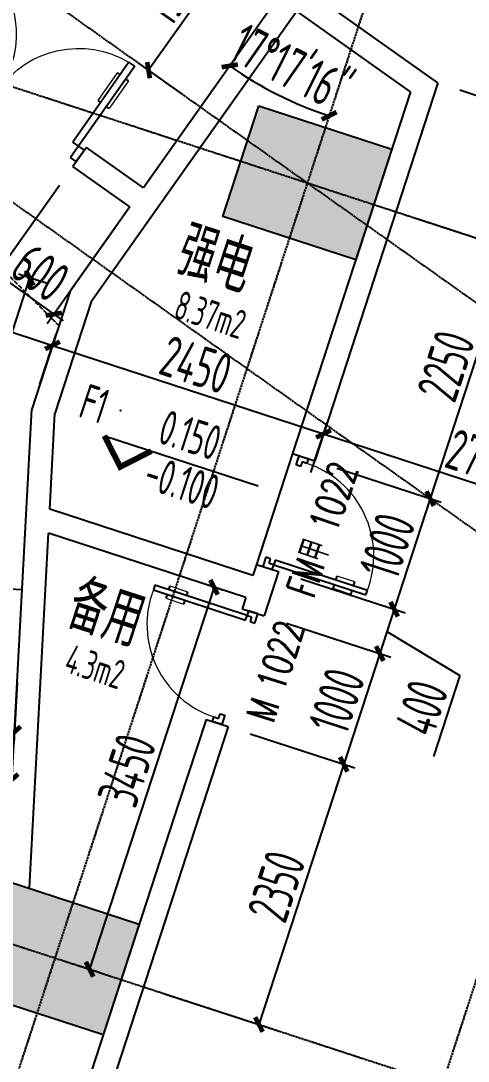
# Model space of a CAD drawing. Header units: millimetres. Extents: x 11639278 to 23698211, y -13072636 to -5537337.
# Drawn here: x 11863174 to 11867019, y -6338168 to -6329234 of the extents above; entities that cross this region are included whole.
import ezdxf
from ezdxf.enums import TextEntityAlignment as Align

# ---------------------------------------------------------------- set-up
doc = ezdxf.new("R2010")
doc.units = ezdxf.units.MM
doc.header["$LTSCALE"] = 10
for name, pattern in [('A2-RG-AXIS$0$CENTER', [2, 1.25, -0.25, 0.25, -0.25]), ('A2-RG-AXIS$0$DOTE', [2.42, 2, -0.2, 0.02, -0.2]), ('A2-RI-F1$0$HIDDEN2', [0.1875, 0.125, -0.0625])]:
    doc.linetypes.add(name, pattern=pattern)
for name, color, linetype in [('A2-RB-F1$0$$34$A-DIMS-100', 1, 'Continuous'), ('A2-RB-F1$0$A-DIMS-100', 1, 'Continuous'), ('A2-RD-F1（少）$0$A-STRS', 50, 'Continuous'), ('A2-RG-AXIS$0$A-GRID', 1, 'A2-RG-AXIS$0$CENTER'), ('A2-RI-F1$0$A-DOOR', 32, 'Continuous'), ('A2-RI-F1$0$A-ROOF-EDGE', 2, 'Continuous'), ('A2-RI-F1$0$A-SYMB', 4, 'Continuous'), ('A2-RI-F1$0$A-SYMB-AREA', 4, 'Continuous'), ('A2-RI-F1$0$A-SYMB-DOOR', 3, 'Continuous'), ('A2-RI-F1$0$A-SYMB-NAME', 4, 'Continuous'), ('A2-RI-F1$0$A-WALL', 7, 'Continuous'), ('A2-RI-F1$0$an-flor-abov', 2, 'A2-RI-F1$0$HIDDEN2'), ('A2-RI-F1$0$WINDOW_TEXT', 7, 'Continuous'), ('A2-RS-F1$0$A-HATH-GRAY', 8, 'Continuous'), ('A2-RS-F1$0$A-WALL-CONC', 6, 'Continuous')]:
    doc.layers.add(name, color=color, linetype=linetype)
doc.styles.add('A2-RB-F1$0$$0$XD2008', font='hzs.shx', dxfattribs={"width": 0.7, "bigfont": 'hztxt.shx'})
doc.styles.add('A2-RB-F1$0$XD2008', font='hzs.shx', dxfattribs={"width": 0.7, "bigfont": 'hztxt.shx'})
doc.styles.add('A2-RI-F1$0$ECADI', font='hzs.shx', dxfattribs={"width": 0.7, "bigfont": 'hztxt.shx'})
doc.styles.add('A2-RI-F1$0$ECADI-TXT', font='simplex.shx', dxfattribs={"bigfont": 'hztxt.shx'})
doc.styles.add('A2-RI-F1$0$SIMPLEX', font='simplex.shx', dxfattribs={"width": 0.7})
doc.styles.add('A2-RI-F1$0$XD2008', font='hzs.shx', dxfattribs={"width": 0.7, "bigfont": 'hztxt.shx'})
doc.dimstyles.new('A2-RB-F1$0$$0$XD100$0', dxfattribs={"dimscale": 100, "dimtxt": 3.5, "dimasz": 1, "dimexe": 1, "dimexo": 2, "dimgap": 0.5, "dimtad": 1, "dimdec": 0, "dimdsep": 46, "dimtxsty": 'A2-RB-F1$0$$0$XD2008', "dimblk1": 'A2-RB-F1$0$$20$_ArchTick', "dimblk2": 'A2-RB-F1$0$$20$_ArchTick', "dimsah": 1, "dimcen": 2.5, "dimclrt": 4, "dimaunit": 1, "dimadec": 0, "dimazin": 0, "dimtfac": 1, "dimtdec": 0, "dimtix": 1, "dimtmove": 2, "dimatfit": 3, "dimfxl": 0, "dimtolj": 1, "dimtzin": 0, "dimarcsym": 0})
doc.dimstyles.new('A2-RB-F1$0$XD100', dxfattribs={"dimscale": 100, "dimtxt": 3.5, "dimasz": 1.5, "dimexe": 1, "dimexo": 2, "dimgap": 0.5, "dimtad": 1, "dimdec": 0, "dimdsep": 46, "dimtxsty": 'A2-RB-F1$0$XD2008', "dimcen": 2.5, "dimclrt": 4, "dimaunit": 1, "dimadec": 0, "dimazin": 0, "dimtfac": 1, "dimtdec": 0, "dimtix": 1, "dimtmove": 1, "dimatfit": 3, "dimfxl": 0, "dimtolj": 1, "dimtzin": 0, "dimarcsym": 0})
doc.dimstyles.new('A2-RB-F1$0$XD100$0', dxfattribs={"dimscale": 100, "dimtxt": 3.5, "dimasz": 1, "dimexe": 1, "dimexo": 2, "dimgap": 0.5, "dimtad": 1, "dimdec": 0, "dimdsep": 46, "dimtxsty": 'A2-RB-F1$0$XD2008', "dimblk1": 'A2-RB-F1$0$_ArchTick', "dimblk2": 'A2-RB-F1$0$_ArchTick', "dimsah": 1, "dimcen": 2.5, "dimclrt": 4, "dimaunit": 1, "dimadec": 0, "dimazin": 0, "dimtfac": 1, "dimtdec": 0, "dimtix": 1, "dimtmove": 1, "dimatfit": 3, "dimfxl": 0, "dimtolj": 1, "dimtzin": 0, "dimarcsym": 0})

# ---------------------------------------------------------------- blocks, each defined once
blk = doc.blocks.new('A2-RS-F1')
at = {"layer": 'A2-RS-F1$0$A-HATH-GRAY', "ltscale": 3}
h = blk.add_hatch(color=256, dxfattribs=at)
h.paths.add_polyline_path([(11844906.6, -6323395.9), (11843860.7, -6323055), (11843581.8, -6323910.6), (11844627.7, -6324251.5)], flags=17)
h.paths.add_polyline_path([(11860882.6, -6343275.4), (11862023.5, -6343647.3), (11861713.6, -6344598), (11860572.7, -6344226.1)])
h.paths.add_polyline_path([(11865221.2, -6329964.4), (11866362.1, -6330336.3), (11866052.2, -6331287.1), (11864911.3, -6330915.2)])
h.paths.add_polyline_path([(11863051.9, -6336620), (11864192.8, -6336991.9), (11863882.9, -6337942.6), (11862742, -6337570.7)])
edge = h.paths.add_edge_path()
edge.add_arc((11859128.8, -6350592.2), 550, 0, 360)
edge = h.paths.add_edge_path()
edge.add_arc((11856959.4, -6357247.7), 450, 0, 360)
edge = h.paths.add_edge_path()
edge.add_arc((11853166.7, -6357589.2), 450, 0, 360)
edge = h.paths.add_edge_path()
edge.add_arc((11867805.9, -6323970.6), 450, 0, 360)
h.paths.add_polyline_path([(11846030, -6316399.5), (11847075.8, -6316740.4), (11846796.9, -6317596.1), (11845751.1, -6317255.2)])
h.paths.add_polyline_path([(11843860.7, -6323054.9), (11844906.6, -6323395.8), (11844627.7, -6324251.5), (11843581.8, -6323910.6)])
h.paths.add_polyline_path([(11855493.2, -6327056.8), (11855968.6, -6327211.7), (11855813.7, -6327687.1), (11855338.3, -6327532.2)])
h.paths.add_polyline_path([(11855338.2, -6327532.2), (11855813.6, -6327687.2), (11855968.6, -6327211.8), (11855493.2, -6327056.8)])
h.paths.add_polyline_path([(11848985.4, -6347023), (11849460.8, -6347177.9), (11849305.8, -6347653.3), (11848830.5, -6347498.4)])
h.paths.add_polyline_path([(11848830.4, -6347498.4), (11849305.8, -6347653.4), (11849460.7, -6347178), (11848985.4, -6347023)])
h.paths.add_polyline_path([(11841691.5, -6329710.3), (11842737.3, -6330051.2), (11842458.4, -6330906.9), (11841412.5, -6330566)])
edge = h.paths.add_edge_path()
edge.add_arc((11835567, -6350274.8), 550, 0, 360)
h.paths.add_polyline_path([(11837074, -6343876.8), (11838119.8, -6344217.7), (11838398.7, -6343362), (11837352.9, -6343021.1)])
h.paths.add_polyline_path([(11839243.3, -6337221.4), (11840289.1, -6337562.3), (11840568, -6336706.6), (11839522.2, -6336365.7)])
h.paths.add_polyline_path([(11843581.8, -6323910.7), (11844627.7, -6324251.6), (11844906.6, -6323395.9), (11843860.7, -6323055)])
edge = h.paths.add_edge_path()
edge.add_arc((11839855.8, -6353250.4), 450, 0, 360)
edge = h.paths.add_edge_path()
edge.add_arc((11857822.8, -6320716.7), 450, 0, 360)
edge = h.paths.add_edge_path()
edge.add_arc((11856666.2, -6324264.9), 500, 0, 360)
h.paths.add_polyline_path([(11855338.3, -6327532.3), (11855813.7, -6327687.2), (11855968.6, -6327211.8), (11855493.2, -6327056.9)])
h.paths.add_polyline_path([(11848830.3, -6347498.4), (11849305.7, -6347653.3), (11849460.6, -6347177.9), (11848985.2, -6347023)])
edge = h.paths.add_edge_path()
edge.add_arc((11848133.1, -6350444.1), 500, 0, 360)
edge = h.paths.add_edge_path()
edge.add_arc((11846511.2, -6355419.9), 450, 0, 360)
edge = h.paths.add_edge_path()
edge.add_arc((11865992.2, -6360191.7), 450, 0, 360)
edge = h.paths.add_edge_path()
edge.add_arc((11868161.4, -6353536.3), 450, 0, 360)
edge = h.paths.add_edge_path()
edge.add_arc((11870330.7, -6346880.9), 450, 0, 360)
edge = h.paths.add_edge_path()
edge.add_arc((11872500, -6340225.5), 450, 0, 360)
edge = h.paths.add_edge_path()
edge.add_arc((11874669.3, -6333570.1), 450, 0, 360)
edge = h.paths.add_edge_path()
edge.add_arc((11876838.5, -6326914.7), 450, 0, 360)
at = {"layer": 'A2-RS-F1$0$A-WALL-CONC', "ltscale": 3}
for points in [[(11865221.2, -6329964.4), (11866362.1, -6330336.3), (11866052.2, -6331287.1), (11864911.3, -6330915.2)], [(11863051.9, -6336620), (11864192.8, -6336991.9), (11863882.9, -6337942.6), (11862742, -6337570.7)]]:
    blk.add_lwpolyline(points, close=True, dxfattribs=at)
blk = doc.blocks.new('A2-RI-F1$0$5erhfh')
at = {"layer": 'A2-RI-F1$0$A-SYMB-AREA', "style": 'A2-RI-F1$0$ECADI', "width": 0.7}
blk.add_attdef('340M2', text='', height=2.5, dxfattribs=at).set_placement((0, 1.25), align=Align.MIDDLE_LEFT)
at = {"layer": 'A2-RI-F1$0$A-SYMB-NAME', "style": 'A2-RI-F1$0$ECADI', "width": 0.7}
blk.add_attdef('CHINESENAME', (-12.292, 3.087), '', height=4.5, dxfattribs=at)
blk = doc.blocks.new('A2-RI-F1$0$ECADI-TAG-HGHT（国标）')
at = {"color": 1}
blk.add_line((-2.121, 2.121), (11.768, 2.121), dxfattribs=at)
at = {"color": 1, "const_width": 0.5}
blk.add_lwpolyline([(-2.121, 2.121), (0, 0), (2.121, 2.121)], dxfattribs=at)
at = {"color": 1}
blk.add_point((-1.481, 4.6), dxfattribs=at)
at = {"style": 'A2-RI-F1$0$XD2008', "width": 0.7}
blk.add_attdef('FL', text='', height=3, dxfattribs=at).set_placement((-2.689, 2.967), align=Align.RIGHT)
for tag, p in [('F.F.L.', (2.284, 2.967)), ('T.O.S.', (2.284, -1.104))]:
    blk.add_attdef(tag, p, '', height=3, dxfattribs=at)
blk = doc.blocks.new('A2-RI-F1$0$$DorLib2D$00000011')
for p, q in [((-0.4667, 0.4709), (-0.4667, -0.0625)), ((-0.4667, 0.4709), (-0.4333, 0.4709)), ((-0.4333, 0.4709), (-0.4333, 0.0042)), ((0.4333, 0.4709), (0.4333, 0.0042)), ((0.4667, 0.4709), (0.4333, 0.4709)), ((0.4667, 0.4709), (0.4667, -0.0625)), ((-0.4833, 0.3962), (-0.4667, 0.3962)), ((-0.4167, 0.3962), (-0.4333, 0.3962)), ((0.4167, 0.3962), (0.4333, 0.3962)), ((0.4833, 0.3962), (0.4667, 0.3962)), ((-0.4833, 0.2346), (-0.4667, 0.2346)), ((-0.4167, 0.2346), (-0.4333, 0.2346)), ((0.4167, 0.2346), (0.4333, 0.2346)), ((0.4833, 0.2346), (0.4667, 0.2346)), ((-0.5, 0.0042), (-0.4333, 0.0042)), ((-0.5, 0.0042), (-0.5, -0.0625)), ((0.5, 0.0042), (0.4333, 0.0042)), ((0.5, 0.0042), (0.5, -0.0625)), ((-0.5, -0.0625), (-0.4667, -0.0625)), ((0.5, -0.0625), (0.4667, -0.0625))]:
    blk.add_line(p, q)
at = {"lineweight": 13}
for p, q in [((-0.4833, 0.3962), (-0.4833, 0.2346)), ((-0.4167, 0.3962), (-0.4167, 0.2346)), ((0.4167, 0.3962), (0.4167, 0.2346)), ((0.4833, 0.3962), (0.4833, 0.2346))]:
    blk.add_line(p, q, dxfattribs=at)
for centre, start, end in [((-0.4667, 0.0042), 0, 85.904), ((0.4667, 0.0042), 94.096, 180)]:
    blk.add_arc(centre, 0.4667, start, end, dxfattribs=at)
blk = doc.blocks.new('A2-RI-F1$0$door-doublewing')
at = {"layer": 'A2-RI-F1$0$A-DOOR', "color": 4, "xscale": -0.9999999999999998, "rotation": 180}
blk.add_blockref('A2-RI-F1$0$$DorLib2D$00000011', (0, -0.0291), dxfattribs=at)
at = {"layer": 'A2-RI-F1$0$WINDOW_TEXT', "style": 'A2-RI-F1$0$SIMPLEX', "flags": 9}
blk.add_attdef('A', text='', height=1, dxfattribs=at).set_placement((0, 1.5), align=Align.MIDDLE)
blk = doc.blocks.new('A2-RI-F1$0$ECADI-TAG-DOOR')
blk = doc.blocks.new('A2-RI-F1$0$door-1000')
for p, q in [((0.6493, 0.6471), (0.7083, 0.7059)), ((0.6787, 0.6175), (0.6493, 0.6471)), ((0.7082, 0.647), (0.6787, 0.6175)), ((0.7376, 0.6174), (0.7082, 0.647)), ((0.7083, 0.7059), (0.7083, 0.7059)), ((0.7083, 0.7059), (0.7672, 0.6469)), ((0.7672, 0.6469), (0.7376, 0.6174)), ((0.059, 0.0588), (0, 0)), ((0, 0), (0.0588, -0.059)), ((0, 0), (0, 0)), ((0.0589, -0.0001), (0.0884, 0.0293)), ((0.0884, 0.0293), (0.059, 0.0588)), ((0.0588, -0.059), (0.0883, -0.0296)), ((0.0883, -0.0296), (0.0589, -0.0001)), ((0.1179, -0.0002), (0.0883, -0.0296)), ((0.0883, -0.0296), (0.6766, -0.6199)), ((0.7061, -0.5905), (0.1179, -0.0002)), ((0.4506, -0.4431), (0.4756, -0.4182)), ((0.5051, -0.3888), (0.5301, -0.3639)), ((0.5638, -0.5566), (0.5888, -0.5318)), ((0.6183, -0.5024), (0.6432, -0.4775)), ((0.6766, -0.6199), (0.7061, -0.5905))]:
    blk.add_line(p, q)
at = {"lineweight": 13}
for p, q in [((0.5638, -0.5566), (0.4506, -0.4431)), ((0.6432, -0.4775), (0.5301, -0.3639))]:
    blk.add_line(p, q, dxfattribs=at)
blk.add_arc((0.1481, 0.0285), 0.8333, 312.03498, 44.97267, dxfattribs=at)
blk = doc.blocks.new('A2-RI-F1')
at = {"layer": 'A2-RI-F1$0$A-ROOF-EDGE'}
blk.add_line((11865509.9, -6332951), (11865200, -6333901.7), dxfattribs=at)
at = {"layer": 'A2-RI-F1$0$A-WALL'}
for p, q in [((11865499.9, -6328873.8), (11864227.4, -6330668.4)), ((11866758.3, -6329766.1), (11865499.9, -6328873.8)), ((11865547.4, -6329152.6), (11863778.9, -6331646.6)), ((11866522.5, -6329844.1), (11865547.4, -6329152.6)), ((11866758.3, -6329766.1), (11865700, -6333013)), ((11866522.5, -6329844.1), (11865509.9, -6332951)), ((11863737.7, -6330321.2), (11863622, -6330484.4)), ((11864227.4, -6330668.4), (11863737.7, -6330321.2)), ((11864111.7, -6330831.6), (11863622, -6330484.4)), ((11864111.7, -6330831.6), (11863598.1, -6331555.8)), ((11863598.1, -6331555.8), (11863267.9, -6332569)), ((11863778.9, -6331646.6), (11863466.2, -6332605.9)), ((11863051.9, -6336620), (11863267.9, -6332569)), ((11863422.4, -6333427.5), (11863466.2, -6332605.9)), ((11865509.9, -6332951), (11865700, -6333013)), ((11865169, -6333996.8), (11863422.4, -6333427.5)), ((11863249, -6336678.5), (11863411.4, -6333634.3)), ((11865107, -6334187), (11863411.4, -6333634.3)), ((11865200, -6333901.7), (11865169, -6333996.8)), ((11865200, -6333901.7), (11865390.1, -6333963.7)), ((11865390.1, -6333963.7), (11865266.2, -6334344)), ((11865107, -6334187), (11865076, -6334282.1)), ((11865076, -6334282.1), (11865266.2, -6334344)), ((11864766.1, -6335232.8), (11864533.7, -6335946)), ((11864766.1, -6335232.8), (11864956.3, -6335294.8)), ((11864956.3, -6335294.8), (11864413.9, -6336958.8)), ((11864533.7, -6335946), (11861140.3, -6346357.1)), ((11864413.9, -6336958.8), (11861330.4, -6346419.1))]:
    blk.add_line(p, q, dxfattribs=at)
at = {"layer": 'A2-RI-F1$0$an-flor-abov', "ltscale": 2}
blk.add_line((11861286.9, -6329635.8), (11863501.7, -6331851.8), dxfattribs=at)
blk.add_blockref('A2-RS-F1', (0, 0))
ref = blk.add_blockref('A2-RI-F1$0$5erhfh', (11865554.2, -6332070), dxfattribs=dict(xscale=100.0000000002661, yscale=100.0000000002661, zscale=100.0000000002661, rotation=341.9467459264774))
ref.add_attrib('340M2', '8.37m2', (11864475.5, -6331783), dxfattribs={"layer": 'A2-RI-F1$0$A-SYMB-AREA', "height": 250, "rotation": 341.94675, "style": 'A2-RI-F1$0$ECADI', "width": 0.7})
ref.add_attrib('CHINESENAME', '强电', (11864481.2, -6331395.5), dxfattribs={"layer": 'A2-RI-F1$0$A-SYMB-NAME', "height": 450, "rotation": 341.94675, "style": 'A2-RI-F1$0$ECADI', "width": 0.7})
ref = blk.add_blockref('A2-RI-F1$0$5erhfh', (11864613.3, -6335109), dxfattribs=dict(xscale=100.0000000002661, yscale=100.0000000002661, zscale=100.0000000002661, rotation=341.9467459264774))
ref.add_attrib('340M2', '4.3m2', (11863534.6, -6334822), dxfattribs={"layer": 'A2-RI-F1$0$A-SYMB-AREA', "height": 250, "rotation": 341.94675, "style": 'A2-RI-F1$0$ECADI', "width": 0.7})
ref.add_attrib('CHINESENAME', '备用', (11863540.3, -6334434.5), dxfattribs={"layer": 'A2-RI-F1$0$A-SYMB-NAME', "height": 450, "rotation": 341.94675, "style": 'A2-RI-F1$0$ECADI', "width": 0.7})
at = {"layer": 'A2-RI-F1$0$A-DOOR'}
for name, p, xscale, yscale, zscale, rotation in [('A2-RI-F1$0$door-doublewing', (11862948.7, -6329878), 1799.999999999257, 1799.999999999257, 1799.999999999257, 144.984801077005), ('A2-RI-F1$0$door-1000', (11865255.4, -6333919.8), 999.9999999998787, 999.9999999998787, 999.9999999998787, 27.04544838080009), ('A2-RI-F1$0$door-1000', (11865210.7, -6334326), 999.9999999998786, 999.9999999998786, 999.9999999998786, 207.0460334199142)]:
    blk.add_blockref(name, p, dxfattribs=dict(at, xscale=xscale, yscale=yscale, zscale=zscale, rotation=rotation))
at = {"layer": 'A2-RI-F1$0$A-SYMB', "xscale": 99.99999999967896, "yscale": 99.99999999967896, "zscale": 99.99999999967896, "rotation": 341.9467459266484}
blk.add_blockref('A2-RI-F1$0$ECADI-TAG-HGHT（国标）', (11864028.5, -6333064.8), dxfattribs=at).add_auto_attribs({'F.F.L.': '0.150', 'T.O.S.': '-0.100', 'FL': 'F1'})
at = {"layer": 'A2-RI-F1$0$A-SYMB-DOOR'}
ref = blk.add_blockref('A2-RI-F1$0$ECADI-TAG-DOOR', (11866611.9, -6333754.6), dxfattribs=dict(at, xscale=100.0000000020722, yscale=100.0000000020722, zscale=100.0000000020722, rotation=71.35984990235009))
ref.add_attrib('门窗主编号1', 'FM甲', dxfattribs={"height": 250, "rotation": 71.35985, "style": 'A2-RI-F1$0$ECADI-TXT', "width": 0.7}).set_placement((11865848.2, -6333739.7), align=Align.RIGHT)
ref.add_attrib('门窗主编号2', '1022', (11865883.8, -6333647.3, 333.3), dxfattribs={"height": 250, "rotation": 71.35985, "style": 'A2-RI-F1$0$ECADI-TXT', "width": 0.7})
ref = blk.add_blockref('A2-RI-F1$0$ECADI-TAG-DOOR', (11866164.3, -6335101.7), dxfattribs=dict(at, xscale=100.0000000033089, yscale=100.0000000033089, zscale=100.0000000033089, rotation=72.56013758785305))
ref.add_attrib('门窗主编号1', 'M', dxfattribs={"height": 250, "rotation": 72.56014, "style": 'A2-RI-F1$0$ECADI-TXT', "width": 0.7}).set_placement((11865400.5, -6335102.8), align=Align.RIGHT)
ref.add_attrib('门窗主编号2', '1022', (11865434.1, -6335009.7, 333.3), dxfattribs={"height": 250, "rotation": 72.56014, "style": 'A2-RI-F1$0$ECADI-TXT', "width": 0.7})
blk = doc.blocks.new('A2-RG-AXIS')
at = {"layer": 'A2-RG-AXIS$0$A-GRID', "linetype": 'A2-RG-AXIS$0$DOTE'}
for p, q in [((11876238.4, -6338141.9), (11846413.5, -6316997.8)), ((11875313.6, -6339447.6), (11845488.2, -6318303.1)), ((11869345.5, -6319247.1), (11856184.8, -6359624.4)), ((11872673.2, -6320331.8), (11859512.5, -6360709)), ((11840967.2, -6322585.1), (11878927.9, -6334958.1)), ((11838798, -6329240.5), (11876758.7, -6341613.5))]:
    blk.add_line(p, q, dxfattribs=at)
blk = doc.blocks.new('A2-RB-F1$0$_ArchTick')
at = {"color": 0, "linetype": 'ByBlock', "const_width": 0.4}
blk.add_lwpolyline([(-0.5, -0.5), (0.5, 0.5)], dxfattribs=at)
blk = doc.blocks.new('*D1609')
at = {"layer": 'A2-RB-F1$0$A-DIMS-100', "color": 0, "lineweight": -2, "transparency": 16777216}
for p, q in [((11865667.4, -6333113), (11865806.7, -6332685.6)), ((11865775.7, -6332780.7), (11868342.8, -6333617.4)), ((11868234.5, -6333949.7), (11868373.8, -6333522.3))]:
    blk.add_line(p, q, dxfattribs=at)
at = {"layer": 'Defpoints', "color": 0, "transparency": 16777216}
for p in [(11865605.4, -6333303.2), (11868342.8, -6333617.4), (11868172.5, -6334139.9)]:
    blk.add_point(p, dxfattribs=at)
at = {"layer": 'A2-RB-F1$0$A-DIMS-100', "color": 0, "lineweight": -2, "transparency": 16777216, "xscale": 100, "yscale": 100, "zscale": 100}
for p, rotation in [((11865775.7, -6332780.7), 161.9470385818917), ((11868342.8, -6333617.4), 341.9470385818917)]:
    blk.add_blockref('A2-RB-F1$0$_ArchTick', p, dxfattribs=dict(at, rotation=rotation))
at = {"layer": 'A2-RB-F1$0$A-DIMS-100', "color": 4, "transparency": 16777216, "insert": (11867129, -6332985.1), "char_height": 350, "attachment_point": 5, "rotation": 341.94704, "style": 'A2-RB-F1$0$XD2008'}
blk.add_mtext('\\A1;2700', dxfattribs=at)
blk = doc.blocks.new('*D1520')
at = {"layer": 'A2-RB-F1$0$A-DIMS-100', "color": 0, "lineweight": -2, "transparency": 16777216}
for p, q in [((11863338, -6332353.8), (11863477.3, -6331926.3)), ((11863446.4, -6332021.4), (11865775.7, -6332780.7)), ((11865667.4, -6333113), (11865806.7, -6332685.6))]:
    blk.add_line(p, q, dxfattribs=at)
at = {"layer": 'Defpoints', "color": 0, "transparency": 16777216}
for p in [(11863276, -6332543.9), (11865775.7, -6332780.7), (11865605.4, -6333303.2)]:
    blk.add_point(p, dxfattribs=at)
at = {"layer": 'A2-RB-F1$0$A-DIMS-100', "color": 0, "lineweight": -2, "transparency": 16777216, "xscale": 100, "yscale": 100, "zscale": 100}
for p, rotation in [((11863446.4, -6332021.4), 161.947040493328), ((11865775.7, -6332780.7), 341.947040493328)]:
    blk.add_blockref('A2-RB-F1$0$_ArchTick', p, dxfattribs=dict(at, rotation=rotation))
at = {"layer": 'A2-RB-F1$0$A-DIMS-100', "color": 4, "transparency": 16777216, "insert": (11864680.8, -6332187.1), "char_height": 350, "attachment_point": 5, "rotation": 341.94704, "style": 'A2-RB-F1$0$XD2008'}
blk.add_mtext('\\A1;2450', dxfattribs=at)
blk = doc.blocks.new('*D1521')
at = {"layer": 'A2-RB-F1$0$A-DIMS-100', "color": 0, "lineweight": -2, "transparency": 16777216}
for p, q in [((11866948.5, -6329828.1), (11867846.2, -6330120.7)), ((11867751.1, -6330089.7), (11867390.1, -6331197.4)), ((11866587.4, -6330935.8), (11867485.2, -6331228.4))]:
    blk.add_line(p, q, dxfattribs=at)
at = {"layer": 'Defpoints', "color": 0, "transparency": 16777216}
for p in [(11866758.3, -6329766.1), (11866397.3, -6330873.8), (11867390.1, -6331197.4)]:
    blk.add_point(p, dxfattribs=at)
at = {"layer": 'A2-RB-F1$0$A-DIMS-100', "color": 0, "lineweight": -2, "transparency": 16777216, "xscale": 100, "yscale": 100, "zscale": 100}
for p, rotation in [((11867751.1, -6330089.7), 71.94704049331617), ((11867390.1, -6331197.4), 251.9470404933161)]:
    blk.add_blockref('A2-RB-F1$0$_ArchTick', p, dxfattribs=dict(at, rotation=rotation))
at = {"layer": 'A2-RB-F1$0$A-DIMS-100', "color": 4, "transparency": 16777216, "insert": (11867356.7, -6330573.9), "char_height": 350, "attachment_point": 5, "rotation": 71.94704, "style": 'A2-RB-F1$0$XD2008'}
blk.add_mtext('\\A1;1165', dxfattribs=at)
blk = doc.blocks.new('*D1528')
at = {"layer": 'A2-RB-F1$0$A-DIMS-100', "color": 0, "lineweight": -2, "transparency": 16777216}
for p, q in [((11864834.6, -6334098.2), (11863765.4, -6337378.4)), ((11864916.9, -6334125), (11864739.5, -6334067.2)), ((11863847.7, -6337405.3), (11863670.3, -6337347.5))]:
    blk.add_line(p, q, dxfattribs=at)
at = {"layer": 'Defpoints', "color": 0, "transparency": 16777216}
for p in [(11865107, -6334187), (11863765.4, -6337378.4), (11864037.8, -6337467.2)]:
    blk.add_point(p, dxfattribs=at)
at = {"layer": 'A2-RB-F1$0$A-DIMS-100', "color": 0, "lineweight": -2, "transparency": 16777216, "xscale": 100, "yscale": 100, "zscale": 100}
for p, rotation in [((11864834.6, -6334098.2), 71.94707357172436), ((11863765.4, -6337378.4), 251.9470735717244)]:
    blk.add_blockref('A2-RB-F1$0$_ArchTick', p, dxfattribs=dict(at, rotation=rotation))
at = {"layer": 'A2-RB-F1$0$A-DIMS-100', "color": 4, "transparency": 16777216, "insert": (11864086.1, -6335668.6), "char_height": 350, "attachment_point": 5, "rotation": 71.94707, "style": 'A2-RB-F1$0$XD2008'}
blk.add_mtext('\\A1;3450', dxfattribs=at)
blk = doc.blocks.new('*D1532')
at = {"layer": 'A2-RB-F1$0$A-DIMS-100', "color": 0, "lineweight": -2, "transparency": 16777216}
for p, q in [((11865456.3, -6334406), (11866354.1, -6334698.6)), ((11866259, -6334667.6), (11865949.1, -6335618.4)), ((11865146.4, -6335356.8), (11866044.2, -6335649.4))]:
    blk.add_line(p, q, dxfattribs=at)
at = {"layer": 'Defpoints', "color": 0, "transparency": 16777216}
for p in [(11865266.2, -6334344), (11864956.3, -6335294.8), (11865949.1, -6335618.4)]:
    blk.add_point(p, dxfattribs=at)
at = {"layer": 'A2-RB-F1$0$A-DIMS-100', "color": 0, "lineweight": -2, "transparency": 16777216, "xscale": 100, "yscale": 100, "zscale": 100}
for p, rotation in [((11866259, -6334667.6), 71.94704018672383), ((11865949.1, -6335618.4), 251.9470401867239)]:
    blk.add_blockref('A2-RB-F1$0$_ArchTick', p, dxfattribs=dict(at, rotation=rotation))
at = {"layer": 'A2-RB-F1$0$A-DIMS-100', "color": 4, "transparency": 16777216, "insert": (11865890.1, -6335073.3), "char_height": 350, "attachment_point": 5, "rotation": 71.94704, "style": 'A2-RB-F1$0$XD2008'}
blk.add_mtext('\\A1;1000', dxfattribs=at)
blk = doc.blocks.new('*D1533')
at = {"layer": 'A2-RB-F1$0$A-DIMS-100', "color": 0, "lineweight": -2, "transparency": 16777216}
for p, q in [((11865146.4, -6335356.8), (11866044.2, -6335649.4)), ((11865949.1, -6335618.4), (11865220.8, -6337852.8)), ((11864418.1, -6337591.2), (11865315.9, -6337883.8))]:
    blk.add_line(p, q, dxfattribs=at)
at = {"layer": 'Defpoints', "color": 0, "transparency": 16777216}
for p in [(11864956.3, -6335294.8), (11864228, -6337529.2), (11865220.8, -6337852.8)]:
    blk.add_point(p, dxfattribs=at)
at = {"layer": 'A2-RB-F1$0$A-DIMS-100', "color": 0, "lineweight": -2, "transparency": 16777216, "xscale": 100, "yscale": 100, "zscale": 100}
for p, rotation in [((11865949.1, -6335618.4), 71.94704044551497), ((11865220.8, -6337852.8), 251.947040445515)]:
    blk.add_blockref('A2-RB-F1$0$_ArchTick', p, dxfattribs=dict(at, rotation=rotation))
at = {"layer": 'A2-RB-F1$0$A-DIMS-100', "color": 4, "transparency": 16777216, "insert": (11865371, -6336665.9), "char_height": 350, "attachment_point": 5, "rotation": 71.94704, "style": 'A2-RB-F1$0$XD2008'}
blk.add_mtext('\\A1;2350', dxfattribs=at)
blk = doc.blocks.new('*D1584')
at = {"layer": 'A2-RB-F1$0$A-DIMS-100', "color": 0, "lineweight": -2, "transparency": 16777216}
for p, q in [((11865347.4, -6328765.6), (11864971, -6328498.8)), ((11865052.6, -6328556.6), (11864271.6, -6329658.1)), ((11864566.3, -6329867.1), (11864190, -6329600.2))]:
    blk.add_line(p, q, dxfattribs=at)
at = {"layer": 'Defpoints', "color": 0, "transparency": 16777216}
for p in [(11865510.5, -6328881.3), (11864271.6, -6329658.1), (11864729.5, -6329982.8)]:
    blk.add_point(p, dxfattribs=at)
at = {"layer": 'A2-RB-F1$0$A-DIMS-100', "color": 0, "lineweight": -2, "transparency": 16777216, "xscale": 100, "yscale": 100, "zscale": 100}
for p, rotation in [((11865052.6, -6328556.6), 54.65917628225524), ((11864271.6, -6329658.1), 234.6591762822553)]:
    blk.add_blockref('A2-RB-F1$0$_ArchTick', p, dxfattribs=dict(at, rotation=rotation))
at = {"layer": 'A2-RB-F1$0$A-DIMS-100', "color": 4, "transparency": 16777216, "insert": (11864478.5, -6328977.2), "char_height": 350, "attachment_point": 5, "rotation": 54.65918, "style": 'A2-RB-F1$0$XD2008'}
blk.add_mtext('\\A1;1350', dxfattribs=at)
blk = doc.blocks.new('*D1588')
at = {"layer": 'A2-RB-F1$0$A-DIMS-100', "color": 0, "lineweight": -2, "transparency": 16777216}
for p, q in [((11863250, -6331442.3), (11862919.8, -6332455.4)), ((11863408, -6331493.8), (11863154.9, -6331411.3)), ((11863077.8, -6332506.9), (11862824.7, -6332424.4))]:
    blk.add_line(p, q, dxfattribs=at)
at = {"layer": 'Defpoints', "color": 0, "transparency": 16777216}
for p in [(11863598.1, -6331555.8), (11862919.8, -6332455.4), (11863267.9, -6332568.9)]:
    blk.add_point(p, dxfattribs=at)
at = {"layer": 'A2-RB-F1$0$A-DIMS-100', "color": 0, "lineweight": -2, "transparency": 16777216, "xscale": 100, "yscale": 100, "zscale": 100}
for p, rotation in [((11863250, -6331442.3), 71.94699094336323), ((11862919.8, -6332455.4), 251.9469909433632)]:
    blk.add_blockref('A2-RB-F1$0$_ArchTick', p, dxfattribs=dict(at, rotation=rotation))
at = {"layer": 'A2-RB-F1$0$A-DIMS-100', "color": 4, "transparency": 16777216, "insert": (11862871, -6331879.1), "char_height": 350, "attachment_point": 5, "rotation": 71.94699, "style": 'A2-RB-F1$0$XD2008'}
blk.add_mtext('\\A1;1066', dxfattribs=at)
blk = doc.blocks.new('*D1302')
at = {"layer": 'A2-RB-F1$0$A-DIMS-100', "color": 0, "lineweight": -2, "transparency": 16777216}
blk.add_arc((11860857.6, -6333993.7), 881.3, 356.94704, 71.94704, dxfattribs=at)
at = {"layer": 'Defpoints', "color": 0, "transparency": 16777216}
for p in [(11865252.8, -6320508.9), (11861675, -6333664.3), (11860599.1, -6333979.9), (11863185.3, -6334117.8), (11852092.2, -6360886.2)]:
    blk.add_point(p, dxfattribs=at)
at = {"layer": 'A2-RB-F1$0$A-DIMS-100', "color": 0, "lineweight": -2, "transparency": 16777216, "xscale": 100, "yscale": 100, "zscale": 100}
for p, rotation in [((11861130.7, -6333155.8), 161.9470424082289), ((11861737.7, -6334040.6), 266.9470404934091)]:
    blk.add_blockref('A2-RB-F1$0$_ArchTick', p, dxfattribs=dict(at, rotation=rotation))
at = {"layer": 'A2-RB-F1$0$A-DIMS-100', "color": 4, "transparency": 16777216, "insert": (11861769.9, -6333367.9), "char_height": 350, "attachment_point": 5, "rotation": 304.44704, "style": 'A2-RB-F1$0$XD2008'}
blk.add_mtext('\\A1;75°', dxfattribs=at)
blk = doc.blocks.new('*D1310')
at = {"layer": 'A2-RB-F1$0$A-DIMS-100', "color": 0, "lineweight": -2, "transparency": 16777216}
for p, q in [((11861944.2, -6334856.4), (11861916.5, -6335376.5)), ((11863142.5, -6334920.3), (11863114.8, -6335440.4)), ((11861921.8, -6335276.6), (11863120.1, -6335340.5))]:
    blk.add_line(p, q, dxfattribs=at)
at = {"layer": 'Defpoints', "color": 0, "transparency": 16777216}
for p in [(11861954.9, -6334656.7), (11863153.1, -6334720.6), (11863120.1, -6335340.5)]:
    blk.add_point(p, dxfattribs=at)
at = {"layer": 'A2-RB-F1$0$A-DIMS-100', "color": 0, "lineweight": -2, "transparency": 16777216, "xscale": 100, "yscale": 100, "zscale": 100}
for p, rotation in [((11861921.8, -6335276.6), 176.9475321672646), ((11863120.1, -6335340.5), 356.9475321672645)]:
    blk.add_blockref('A2-RB-F1$0$_ArchTick', p, dxfattribs=dict(at, rotation=rotation))
at = {"layer": 'A2-RB-F1$0$A-DIMS-100', "color": 4, "transparency": 16777216, "insert": (11862532.9, -6335083.9), "char_height": 350, "attachment_point": 5, "rotation": 356.94753, "style": 'A2-RB-F1$0$XD2008'}
blk.add_mtext('\\A1;1200', dxfattribs=at)
blk = doc.blocks.new('*D1011')
at = {"layer": 'A2-RB-F1$0$A-DIMS-100', "color": 0, "lineweight": -2, "transparency": 16777216}
for p, q in [((11862038, -6329606.3), (11861441.9, -6330447)), ((11861499.8, -6330365.4), (11862968.1, -6331406.6)), ((11863506.3, -6330647.5), (11862910.2, -6331488.1))]:
    blk.add_line(p, q, dxfattribs=at)
at = {"layer": 'Defpoints', "color": 0, "transparency": 16777216}
for p in [(11862153.7, -6329443.2), (11863622, -6330484.4), (11862968.1, -6331406.6)]:
    blk.add_point(p, dxfattribs=at)
at = {"layer": 'A2-RB-F1$0$A-DIMS-100', "color": 0, "lineweight": -2, "transparency": 16777216, "xscale": 100, "yscale": 100, "zscale": 100}
for p, rotation in [((11861499.8, -6330365.4), 144.6591762819837), ((11862968.1, -6331406.6), 324.6591762819837)]:
    blk.add_blockref('A2-RB-F1$0$_ArchTick', p, dxfattribs=dict(at, rotation=rotation))
at = {"layer": 'A2-RB-F1$0$A-DIMS-100', "color": 4, "transparency": 16777216, "insert": (11862364.1, -6330702.4), "char_height": 350, "attachment_point": 5, "rotation": 324.65918, "style": 'A2-RB-F1$0$XD2008'}
blk.add_mtext('\\A1;1800', dxfattribs=at)
blk = doc.blocks.new('*D1013')
at = {"layer": 'A2-RB-F1$0$A-DIMS-100', "color": 0, "lineweight": -2, "transparency": 16777216}
for p, q in [((11863506.3, -6330647.5), (11862910.2, -6331488.1)), ((11863996, -6330994.7), (11863399.9, -6331835.3)), ((11862968.1, -6331406.6), (11862886.5, -6331348.7)), ((11862968.1, -6331406.6), (11863457.7, -6331753.8)), ((11863457.7, -6331753.8), (11863539.3, -6331811.6))]:
    blk.add_line(p, q, dxfattribs=at)
at = {"layer": 'Defpoints', "color": 0, "transparency": 16777216}
for p in [(11863622, -6330484.4), (11864111.7, -6330831.6), (11863457.7, -6331753.8)]:
    blk.add_point(p, dxfattribs=at)
at = {"layer": 'A2-RB-F1$0$A-DIMS-100', "color": 0, "lineweight": -2, "transparency": 16777216, "xscale": 100, "yscale": 100, "zscale": 100}
for p, rotation in [((11862968.1, -6331406.6), 324.6591762823101), ((11863457.7, -6331753.8), 144.6591762823101)]:
    blk.add_blockref('A2-RB-F1$0$_ArchTick', p, dxfattribs=dict(at, rotation=rotation))
at = {"layer": 'A2-RB-F1$0$A-DIMS-100', "color": 4, "transparency": 16777216, "insert": (11863343, -6331396.6), "char_height": 350, "attachment_point": 5, "rotation": 324.65918, "style": 'A2-RB-F1$0$XD2008'}
blk.add_mtext('\\A1;600', dxfattribs=at)
blk = doc.blocks.new('*D1014')
at = {"layer": 'A2-RB-F1$0$A-DIMS-100', "color": 0, "lineweight": -2, "transparency": 16777216}
blk.add_arc((11863024.3, -6337136.9), 1389.3, 86.94753, 161.94704, dxfattribs=at)
at = {"layer": 'Defpoints', "color": 0, "transparency": 16777216}
for p in [(11838798, -6329240.5), (11863267.9, -6332569), (11862505, -6335848.3), (11863051.9, -6336620), (11876758.7, -6341613.5)]:
    blk.add_point(p, dxfattribs=at)
at = {"layer": 'A2-RB-F1$0$A-DIMS-100', "color": 0, "lineweight": -2, "transparency": 16777216, "xscale": 100, "yscale": 100, "zscale": 100}
for p, rotation in [((11863098.3, -6335749.5), 356.9475321673199), ((11861703.4, -6336706.3), 251.9470404933447)]:
    blk.add_blockref('A2-RB-F1$0$_ArchTick', p, dxfattribs=dict(at, rotation=rotation))
at = {"layer": 'A2-RB-F1$0$A-DIMS-100', "color": 4, "transparency": 16777216, "insert": (11862111.2, -6335805.6), "char_height": 350, "attachment_point": 5, "rotation": 34.44729, "style": 'A2-RB-F1$0$XD2008'}
blk.add_mtext('\\A1;75°', dxfattribs=at)
blk = doc.blocks.new('*D1018')
at = {"layer": 'A2-RB-F1$0$A-DIMS-100', "color": 0, "lineweight": -2, "transparency": 16777216}
for p, q in [((11865580.3, -6334025.7), (11866478, -6334318.3)), ((11866382.9, -6334287.3), (11866259, -6334667.6)), ((11865456.3, -6334406), (11866354.1, -6334698.6)), ((11866321, -6334477.5), (11866947, -6334856)), ((11866947, -6334856), (11866720.8, -6335550))]:
    blk.add_line(p, q, dxfattribs=at)
at = {"layer": 'Defpoints', "color": 0, "transparency": 16777216}
for p in [(11865390.1, -6333963.7), (11865266.2, -6334344), (11866259, -6334667.6)]:
    blk.add_point(p, dxfattribs=at)
at = {"layer": 'A2-RB-F1$0$A-DIMS-100', "color": 0, "lineweight": -2, "transparency": 16777216, "xscale": 100, "yscale": 100, "zscale": 100}
for p, rotation in [((11866382.9, -6334287.3), 71.9470415476093), ((11866259, -6334667.6), 251.9470415476093)]:
    blk.add_blockref('A2-RB-F1$0$_ArchTick', p, dxfattribs=dict(at, rotation=rotation))
at = {"layer": 'A2-RB-F1$0$A-DIMS-100', "color": 4, "transparency": 16777216, "insert": (11866620, -6335133.3), "char_height": 350, "attachment_point": 5, "rotation": 71.94704, "style": 'A2-RB-F1$0$XD2008'}
blk.add_mtext('\\A1;400', dxfattribs=at)
blk = doc.blocks.new('*D1020')
at = {"layer": 'A2-RB-F1$0$A-DIMS-100', "color": 0, "lineweight": -2, "transparency": 16777216}
for p, q in [((11861579, -6331780.4), (11861718.3, -6331353)), ((11861687.3, -6331448.1), (11863446.4, -6332021.4)), ((11863338, -6332353.8), (11863477.3, -6331926.3))]:
    blk.add_line(p, q, dxfattribs=at)
at = {"layer": 'Defpoints', "color": 0, "transparency": 16777216}
for p in [(11861517, -6331970.6), (11863446.4, -6332021.4), (11863276, -6332543.9)]:
    blk.add_point(p, dxfattribs=at)
at = {"layer": 'A2-RB-F1$0$A-DIMS-100', "color": 0, "lineweight": -2, "transparency": 16777216, "xscale": 100, "yscale": 100, "zscale": 100}
for p, rotation in [((11861687.3, -6331448.1), 161.9470404933426), ((11863446.4, -6332021.4), 341.9470404933426)]:
    blk.add_blockref('A2-RB-F1$0$_ArchTick', p, dxfattribs=dict(at, rotation=rotation))
at = {"layer": 'A2-RB-F1$0$A-DIMS-100', "color": 4, "transparency": 16777216, "insert": (11862341.2, -6331430.1), "char_height": 350, "attachment_point": 5, "rotation": 341.94704, "style": 'A2-RB-F1$0$XD2008'}
blk.add_mtext('\\A1;1850', dxfattribs=at)
blk = doc.blocks.new('A2-RB-F1$0$$20$_ArchTick')
at = {"color": 0, "linetype": 'ByBlock', "const_width": 0.4}
blk.add_lwpolyline([(-0.5, -0.5), (0.5, 0.5)], dxfattribs=at)
blk = doc.blocks.new('*D1023')
at = {"layer": 'A2-RB-F1$0$$34$A-DIMS-100', "color": 0, "lineweight": -2, "transparency": 16777216}
blk.add_arc((11866809.8, -6327026.6), 3180.3, 234.65918, 251.94704, dxfattribs=at)
at = {"layer": 'Defpoints', "color": 0, "transparency": 16777216}
for p in [(11869345.5, -6319247.1), (11865499.9, -6328873.8), (11865240, -6329792.5), (11864227.4, -6330668.4), (11856184.8, -6359624.4)]:
    blk.add_point(p, dxfattribs=at)
at = {"layer": 'A2-RB-F1$0$$34$A-DIMS-100', "color": 0, "lineweight": -2, "transparency": 16777216, "xscale": 100, "yscale": 100, "zscale": 100}
for p, rotation in [((11864970.2, -6329620.9), 144.6591762821716), ((11865824.2, -6330050.4), 341.9470385784844)]:
    blk.add_blockref('A2-RB-F1$0$$20$_ArchTick', p, dxfattribs=dict(at, rotation=rotation))
at = {"layer": 'A2-RB-F1$0$$34$A-DIMS-100', "color": 4, "transparency": 16777216, "insert": (11865497, -6329637.1), "char_height": 350, "attachment_point": 5, "rotation": 333.30311, "style": 'A2-RB-F1$0$$0$XD2008'}
blk.add_mtext('\\A1;17°17\'16"', dxfattribs=at)
blk = doc.blocks.new('*D1024')
at = {"layer": 'A2-RB-F1$0$A-DIMS-100', "color": 0, "lineweight": -2, "transparency": 16777216}
for p, q in [((11865890.2, -6333074.9), (11866787.9, -6333367.6)), ((11866692.9, -6333336.6), (11866383, -6334287.3)), ((11865580.3, -6334025.7), (11866478, -6334318.3))]:
    blk.add_line(p, q, dxfattribs=at)
at = {"layer": 'Defpoints', "color": 0, "transparency": 16777216}
for p in [(11865700, -6333013), (11865390.1, -6333963.7), (11866383, -6334287.3)]:
    blk.add_point(p, dxfattribs=at)
at = {"layer": 'A2-RB-F1$0$A-DIMS-100', "color": 0, "lineweight": -2, "transparency": 16777216, "xscale": 100, "yscale": 100, "zscale": 100}
for p, rotation in [((11866692.9, -6333336.6), 71.94704018672383), ((11866383, -6334287.3), 251.9470401867239)]:
    blk.add_blockref('A2-RB-F1$0$_ArchTick', p, dxfattribs=dict(at, rotation=rotation))
at = {"layer": 'A2-RB-F1$0$A-DIMS-100', "color": 4, "transparency": 16777216, "insert": (11866324, -6333742.2), "char_height": 350, "attachment_point": 5, "rotation": 71.94704, "style": 'A2-RB-F1$0$XD2008'}
blk.add_mtext('\\A1;1000', dxfattribs=at)
blk = doc.blocks.new('*D1025')
at = {"layer": 'A2-RB-F1$0$A-DIMS-100', "color": 0, "lineweight": -2, "transparency": 16777216}
for p, q in [((11866587.4, -6330935.8), (11867485.2, -6331228.4)), ((11867390.1, -6331197.4), (11866692.9, -6333336.6)), ((11865890.2, -6333074.9), (11866787.9, -6333367.6))]:
    blk.add_line(p, q, dxfattribs=at)
at = {"layer": 'Defpoints', "color": 0, "transparency": 16777216}
for p in [(11866397.3, -6330873.8), (11865700.1, -6333013), (11866692.9, -6333336.6)]:
    blk.add_point(p, dxfattribs=at)
at = {"layer": 'A2-RB-F1$0$A-DIMS-100', "color": 0, "lineweight": -2, "transparency": 16777216, "xscale": 100, "yscale": 100, "zscale": 100}
for p, rotation in [((11867390.1, -6331197.4), 71.94704018672998), ((11866692.9, -6333336.6), 251.94704018673)]:
    blk.add_blockref('A2-RB-F1$0$_ArchTick', p, dxfattribs=dict(at, rotation=rotation))
at = {"layer": 'A2-RB-F1$0$A-DIMS-100', "color": 4, "transparency": 16777216, "insert": (11866827.6, -6332197.3), "char_height": 350, "attachment_point": 5, "rotation": 71.94704, "style": 'A2-RB-F1$0$XD2008'}
blk.add_mtext('\\A1;2250', dxfattribs=at)
blk = doc.blocks.new('A2-RD-F1（少）')
at = {"layer": 'A2-RD-F1（少）$0$A-STRS', "linetype": 'Continuous'}
blk.add_line((11860599.1, -6333979.9), (11863185.3, -6334117.8), dxfattribs=at)
blk = doc.blocks.new('A2-RB-F1')
at = {"layer": 'A2-RB-F1$0$$34$A-DIMS-100'}
dim = blk.add_angular_dim_2l(base=(11865239.9637, -6329792.4693), line1=((11869345.4615, -6319247.1425), (11856184.818, -6359624.4055)), line2=((11865499.9231, -6328873.8154), (11864227.3573, -6330668.4119)), dimstyle='A2-RB-F1$0$$0$XD100$0', override={"dimadec": 4}, dxfattribs=at)
dim.commit()
dim.dimension.update_dxf_attribs({"geometry": '*D1023', "text_midpoint": (11865497.0433, -6329637.0909)})
at = {"layer": 'A2-RB-F1$0$A-DIMS-100'}
for base, line1, line2, picture, middle in [((11861675, -6333664.3), ((11860599.1, -6333979.9), (11863185.3, -6334117.8)), ((11852092.2, -6360886.2), (11865252.8, -6320508.9)), '*D1302', (11861769.9, -6333367.9)), ((11862505, -6335848.3), ((11838798, -6329240.5), (11876758.7, -6341613.5)), ((11863051.9, -6336620), (11863267.9, -6332569)), '*D1014', (11862111.2, -6335805.6))]:
    dim = blk.add_angular_dim_2l(base=base, line1=line1, line2=line2, dimstyle='A2-RB-F1$0$XD100', override={"dimasz": 1, "dimblk1": 'A2-RB-F1$0$_ArchTick', "dimblk2": 'A2-RB-F1$0$_ArchTick', "dimsah": 1}, dxfattribs=at)
    dim.commit()
    dim.dimension.update_dxf_attribs({"geometry": picture, "text_midpoint": middle})
for p1, p2, distance, picture, middle in [((11865510.5, -6328881.3), (11864729.5, -6329982.8), -561.4, '*D1584', (11864478.5, -6328977.2)), ((11862153.7, -6329443.2), (11863622, -6330484.4), -1130.6, '*D1011', (11862364.1, -6330702.4)), ((11866758.3, -6329766.1), (11866397.3, -6330873.8), 1044.2, '*D1521', (11867356.7, -6330573.9)), ((11863622, -6330484.4), (11864111.7, -6330831.6), -1130.6, '*D1013', (11863343, -6331396.6)), ((11866397.3, -6330873.8), (11865700.1, -6333013), 1044.2, '*D1025', (11866827.6, -6332197.3)), ((11863598.1, -6331555.8), (11863267.9, -6332568.9), -366.1, '*D1588', (11862871, -6331879.1)), ((11863276, -6332543.9), (11865605.4, -6333303.2), 549.6, '*D1520', (11864680.8, -6332187.1)), ((11865605.4, -6333303.2), (11868172.5, -6334139.9), 549.6, '*D1609', (11867129, -6332985.1)), ((11865700, -6333013), (11865390.1, -6333963.7), 1044.2, '*D1024', (11866324, -6333742.2)), ((11865107, -6334187), (11864037.8, -6337467.2), -286.5, '*D1528', (11864086.1, -6335668.6)), ((11865266.2, -6334344), (11864956.3, -6335294.8), 1044.2, '*D1532', (11865890.1, -6335073.3)), ((11861954.9, -6334656.7), (11863153.1, -6334720.6), -620.8, '*D1310', (11862532.9, -6335083.9)), ((11864956.3, -6335294.8), (11864228, -6337529.2), 1044.2, '*D1533', (11865371, -6336665.9))]:
    dim = blk.add_aligned_dim(p1=p1, p2=p2, distance=distance, dimstyle='A2-RB-F1$0$XD100$0', dxfattribs=at)
    dim.commit()
    dim.dimension.update_dxf_attribs({"geometry": picture, "text_midpoint": middle})
for base, p1, p2, angle, picture, middle in [((11863446.4, -6332021.4), (11861517, -6331970.6), (11863276, -6332543.9), 341.94704, '*D1020', (11862271.5, -6331644)), ((11866259, -6334667.6), (11865390.1, -6333963.7), (11865266.2, -6334344), 251.94704, '*D1018', (11866931.5, -6334903.5))]:
    dim = blk.add_linear_dim(base=base, p1=p1, p2=p2, angle=angle, dimstyle='A2-RB-F1$0$XD100$0', dxfattribs=at)
    dim.commit()
    dim.dimension.update_dxf_attribs({"geometry": picture, "text_midpoint": middle, "dimtype": 129})

msp = doc.modelspace()

# ---------------------------------------------------------------- block references
for name in ['A2-RI-F1', 'A2-RB-F1', 'A2-RG-AXIS', 'A2-RD-F1（少）']:
    msp.add_blockref(name, (0, 0))

doc.saveas('drawing.dxf')
